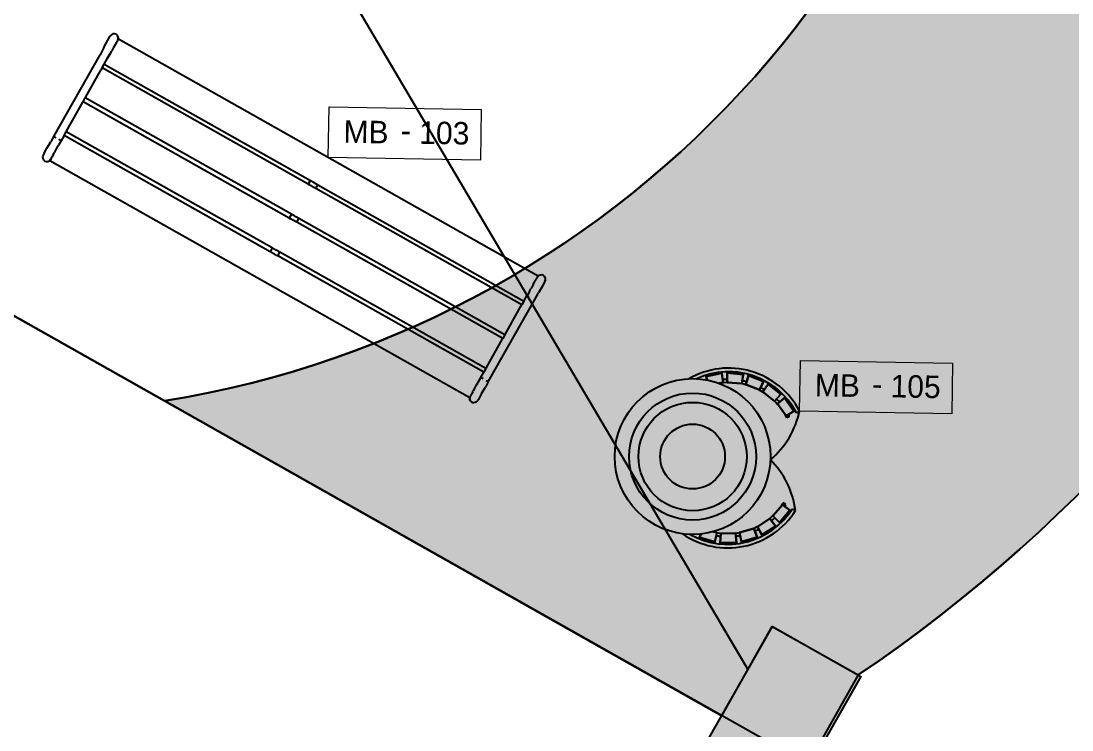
# Model space of a CAD drawing. Header units: millimetres. Extents: x 793 to 3159, y 750 to 2095.
# Drawn here: x 1307.894 to 1312.037, y 1019.156 to 1021.949 of the extents above; entities that cross this region are included whole.
import ezdxf

# ---------------------------------------------------------------- set-up
doc = ezdxf.new("R2010")
doc.units = ezdxf.units.MM
doc.linetypes.add('XR-CASETA$0$CONTINUA', pattern=[0])
doc.layers.add('PTA', color=160, linetype='Continuous', lineweight=9)
for name, color, linetype in [('XR-CASETA$1$A-MUROS-BAJO', 3, 'Continuous'), ('XR-CASETA$1$A-PISOS', 1, 'Continuous'), ('XR-PLAN MAESTRO$0$ARQ-MOBILIARIO', 1, 'Continuous')]:
    doc.layers.add(name, color=color, linetype=linetype)
doc.styles.add('Arial_3', font='arial.ttf', dxfattribs={"height": 0.1475299401197604})
doc.styles.add('Arial_4', font='GOTHIC.TTF', dxfattribs={"height": 0.3540718562874248})

# ---------------------------------------------------------------- blocks, each defined once
blk = doc.blocks.new('Fermob - Luxemburgo Bench')
for p, q in [((1066.37742597221, 2001.196424575121), (1066.377439629699, 2001.199529344166)), ((1066.377453447865, 2001.18102463144), (1066.37742597221, 2001.196424575121)), ((1066.378730503433, 2001.206019141966), (1066.377439629699, 2001.199529344166)), ((1066.382406697804, 2001.211520940938), (1066.378730503433, 2001.206019141966)), ((1066.387908416438, 2001.215197115225), (1066.382406697804, 2001.211520940938)), ((1066.394398294576, 2001.216488009042), (1066.387908416438, 2001.215197115225)), ((1066.400888092376, 2001.215197115225), (1066.394398294576, 2001.216488009042)), ((1066.40638981101, 2001.211520940938), (1066.400888092376, 2001.215197115225)), ((1066.404166761133, 2001.211918413473), (1066.400888092376, 2001.215197115225)), ((1066.404166761133, 2001.211918413473), (1066.40638981101, 2001.211520940938)), ((1066.404784903906, 2001.211300272053), (1066.404166761133, 2001.211918413473)), ((1066.40638981101, 2001.211520940938), (1066.404784903906, 2001.211300272053)), ((1066.405405450985, 2001.210536570609), (1066.404784903906, 2001.211300272053)), ((1066.405405450985, 2001.210536570609), (1066.40638981101, 2001.211520940938)), ((1066.405405450985, 2001.210536570609), (1066.406787302778, 2001.209297877563)), ((1066.41006608572, 2001.206019101797), (1066.40638981101, 2001.211520940938)), ((1066.40638981101, 2001.211520940938), (1066.406787302778, 2001.209297877563)), ((1066.406787302778, 2001.209297877563), (1066.41006608572, 2001.206019101797)), ((1066.411356959453, 2001.199529344166), (1066.41006608572, 2001.206019101797)), ((1066.411356959453, 2001.197719987961), (1066.411343301964, 2001.196424454613)), ((1066.411343301964, 2001.196424454613), (1066.411356959453, 2001.193959719693)), ((1068.310726622272, 2001.204277751853), (1066.411356959453, 2001.204277751853)), ((1066.411356959453, 2001.204277751853), (1066.411356959453, 2001.202622403922)), ((1066.411356959453, 2001.199529344166), (1066.411356959453, 2001.202622403922)), ((1066.411356959453, 2001.197719987961), (1066.411356959453, 2001.199529344166)), ((1066.411356959453, 2001.193959719693), (1066.411356959453, 2001.189758876895)), ((1066.411356959453, 2001.189758876895), (1066.411356959453, 2001.181257236103)), ((1068.312017496005, 2001.206019101797), (1068.31072662228, 2001.199529344123)), ((1068.310726622272, 2001.202622403922), (1068.310726622272, 2001.204277751853)), ((1068.31072662228, 2001.199529344123), (1068.310726622272, 2001.202622403922)), ((1068.31072662228, 2001.199529344123), (1068.310726622272, 2001.197719987961)), ((1068.310726622272, 2001.196817961206), (1068.310726622272, 2001.197719987961)), ((1068.310726622272, 2001.196421361958), (1068.310726622272, 2001.196817961206)), ((1068.310726622272, 2001.196421361958), (1068.310726622272, 2001.189758876895)), ((1068.310726622272, 2001.186374711775), (1068.310726622272, 2001.189758876895)), ((1068.31073529376, 2001.184309573664), (1068.310726622272, 2001.186374711775)), ((1068.310731571695, 2001.181024832285), (1068.31073529376, 2001.184309573664)), ((1068.315693770715, 2001.211520940938), (1068.312017496005, 2001.206019101797)), ((1068.321195489348, 2001.215197115225), (1068.315693770715, 2001.211520940938)), ((1068.327685287149, 2001.216488009042), (1068.321195489348, 2001.215197115225)), ((1068.334175165287, 2001.215197115225), (1068.327685287149, 2001.216488009042)), ((1068.33967688392, 2001.211520940938), (1068.334175165287, 2001.215197115225)), ((1068.343353078292, 2001.206019141966), (1068.33967688392, 2001.211520940938)), ((1068.344643952025, 2001.199529344166), (1068.343353078292, 2001.206019141966)), ((1068.343353078292, 2001.206019141966), (1068.344169039551, 2001.199889448181)), ((1068.344116115544, 2001.20028702322), (1068.344643952025, 2001.199529344166)), ((1068.344169039551, 2001.199889448181), (1068.344643952025, 2001.199529344166)), ((1068.344169039551, 2001.199889448181), (1068.344256121579, 2001.199235271697)), ((1068.344216975526, 2001.199529344166), (1068.344533165687, 2001.199529344166)), ((1068.344643952025, 2001.199529344166), (1068.344216975526, 2001.199529344166)), ((1068.344256121579, 2001.199235271697), (1068.344643952025, 2001.199529344166)), ((1068.344256121579, 2001.199235271697), (1068.344388160541, 2001.198243370309)), ((1068.344643952025, 2001.199529344166), (1068.344285474149, 2001.199014769695)), ((1068.344643952025, 2001.199529344166), (1068.344388160541, 2001.198243370309)), ((1068.344388160541, 2001.198243370309), (1068.344630294536, 2001.196424414444)), ((1068.344630294536, 2001.196424414444), (1068.344657770191, 2001.181024792116)), ((1066.377414323175, 2001.146774561066), (1066.377453447865, 2001.18102463144)), ((1066.377414323175, 2001.146774561066), (1066.378730503433, 2001.114736059951)), ((1066.411331733267, 2001.146774761911), (1066.41006608572, 2001.114736059951)), ((1066.411356959453, 2001.149538394997), (1066.411331733267, 2001.146774761911)), ((1066.411331733267, 2001.146774761911), (1066.411356959453, 2001.134934783353)), ((1066.411334873676, 2001.150433805228), (1066.411356959453, 2001.15109595129)), ((1066.411334873676, 2001.150433805228), (1066.411356959453, 2001.149538394997)), ((1066.411356959453, 2001.181257236103), (1066.411356959453, 2001.179044998481)), ((1066.411356959453, 2001.179044998481), (1066.411356959453, 2001.165990146099)), ((1066.411356959453, 2001.165990146099), (1066.411356959453, 2001.15109595129)), ((1068.310726622272, 2001.179044998481), (1068.310740520775, 2001.18089344685)), ((1068.310734121532, 2001.178788167324), (1068.310726622272, 2001.179044998481)), ((1068.310726622272, 2001.17631281252), (1068.310734121532, 2001.178788167324)), ((1068.310726622272, 2001.165990146099), (1068.310726622272, 2001.17631281252)), ((1068.310726622272, 2001.165990146099), (1068.310726622272, 2001.15109595129)), ((1068.310726622272, 2001.15109595129), (1068.310726622272, 2001.147287371354)), ((1068.310726622272, 2001.146699592735), (1068.310726622272, 2001.147287371354)), ((1068.310726622272, 2001.146162621732), (1068.310726622272, 2001.146699592735)), ((1068.310726622272, 2001.134934783353), (1068.310726622272, 2001.146162621732)), ((1068.310740520775, 2001.18089344685), (1068.310731571695, 2001.181024832285)), ((1068.344657770191, 2001.181024792116), (1068.344618806178, 2001.146774842249)), ((1068.344643952025, 2001.114736059951), (1068.344618806178, 2001.146774842249)), ((1066.377439629699, 2001.114736059951), (1066.377439629699, 2000.745037290161)), ((1066.378730503433, 2001.114736059951), (1066.377439629699, 2001.114736059951)), ((1066.411356959453, 2001.114736059951), (1066.41006608572, 2001.114736059951)), ((1066.411356959453, 2001.118127776859), (1066.411356959453, 2001.134934783353)), ((1066.411356959453, 2001.118127776859), (1066.411356959453, 2001.114736059951)), ((1066.411356959453, 2001.090993911047), (1066.411356959453, 2001.114736059951)), ((1068.310726622272, 2001.134934783353), (1068.310726622272, 2001.118127776859)), ((1068.310726622272, 2001.114736059951), (1068.310726622272, 2001.118127776859)), ((1068.310726622272, 2001.090993911047), (1068.310726622272, 2001.114736059951)), ((1068.315693770715, 2001.114736059951), (1068.312017496005, 2001.114736059951)), ((1068.321195489348, 2001.114736059951), (1068.315693770715, 2001.114736059951)), ((1068.344643952025, 2000.745037290161), (1068.344643952025, 2001.114736059951)), ((1066.411356959453, 2001.074035246171), (1066.411356959453, 2001.090993911047)), ((1066.411356959453, 2001.090993911047), (1067.344083132262, 2001.090993911047)), ((1066.411356959453, 2001.073890667589), (1066.411356959453, 2001.074035246171)), ((1067.344083132262, 2001.07396424776), (1066.411356959453, 2001.074035246171)), ((1066.411356959453, 2001.073890667589), (1066.411356959453, 2001.073478934462)), ((1066.411356959453, 2001.073478934462), (1066.411356959453, 2001.07286274069)), ((1066.411356959453, 2001.07286274069), (1066.411356959453, 2001.072135881087)), ((1066.411356959453, 2001.072135881087), (1066.411356959453, 2001.064492641767)), ((1066.411356959453, 2000.940265355631), (1066.411356959453, 2001.064492641767)), ((1067.344083132262, 2001.090993911047), (1067.344083132262, 2001.07396424776)), ((1067.344083132262, 2001.090993911047), (1067.344441120731, 2001.090993911047)), ((1067.344083132262, 2001.07396424776), (1067.344665800638, 2001.073964203408)), ((1067.344441120731, 2001.090993911047), (1067.349050216686, 2001.090993911047)), ((1067.344665800638, 2001.073964203408), (1067.349050216686, 2001.074035246171)), ((1067.349050216686, 2001.090993911047), (1067.354155473435, 2001.090993911047)), ((1067.349050216686, 2001.074035246171), (1067.353907645339, 2001.074035246171)), ((1067.353907645339, 2001.074035246171), (1067.355312065074, 2001.074035246171)), ((1067.354155473435, 2001.090993911047), (1067.355019732004, 2001.090993911047)), ((1067.355019732004, 2001.090993911047), (1067.36706384972, 2001.090993911047)), ((1067.355312065074, 2001.074035246171), (1067.36677151665, 2001.074035246171)), ((1067.36677151665, 2001.074035246171), (1067.367531583013, 2001.074035246171)), ((1067.36706384972, 2001.090993911047), (1067.367531583013, 2001.090993911047)), ((1067.367531583013, 2001.090993911047), (1067.372636850246, 2001.090993911047)), ((1067.367531583013, 2001.074035246171), (1067.372389021641, 2001.074035246171)), ((1067.372389021641, 2001.074035246171), (1067.373033376337, 2001.074035246171)), ((1067.372636850246, 2001.090993911047), (1067.373033376337, 2001.090993911047)), ((1067.373033376337, 2001.090993911047), (1067.373391363991, 2001.090993911047)), ((1067.373615106093, 2001.074035246171), (1067.373033376337, 2001.074035246171)), ((1067.373391363991, 2001.090993911047), (1067.378000449463, 2001.090993911047)), ((1067.378000449463, 2001.074035246171), (1067.373615106093, 2001.074035246171)), ((1067.378000449463, 2001.074035246171), (1067.378000449463, 2001.090993911047)), ((1067.378000449463, 2001.090993911047), (1068.310726622272, 2001.090993911047)), ((1068.310726622272, 2001.074035246171), (1067.378000449463, 2001.074035246171)), ((1068.310726622272, 2001.090993911047), (1068.310726622272, 2001.074035246171)), ((1068.310726622272, 2001.074035246171), (1068.310726622272, 2001.073890667589)), ((1068.310726622272, 2001.073560422192), (1068.310726622272, 2001.073890667589)), ((1068.310726622272, 2001.07286274069), (1068.310726622272, 2001.073560422192)), ((1068.310726622272, 2001.072135881087), (1068.310726622272, 2001.07286274069)), ((1068.310726622272, 2001.064471020717), (1068.310726622272, 2001.072135881087)), ((1068.310726622272, 2000.940265355631), (1068.310726622272, 2001.064471020717)), ((1066.411356959453, 2000.940265355631), (1066.411356959453, 2000.939538494146)), ((1066.411356959453, 2000.940265355631), (1066.411356959453, 2000.938922297863)), ((1066.411356959453, 2000.939538494146), (1066.411356959453, 2000.938922297863)), ((1066.411356959453, 2000.938922297863), (1066.411356959453, 2000.938510568501)), ((1066.411356959453, 2000.938365986154), (1066.411356959453, 2000.938510568501)), ((1066.411356959453, 2000.921407327554), (1066.411356959453, 2000.938365986154)), ((1067.344083132262, 2000.938365986154), (1066.411356959453, 2000.938365986154)), ((1067.344083132262, 2000.938365986154), (1067.344083132262, 2000.921333745467)), ((1067.34645480345, 2000.938365986154), (1067.344083132262, 2000.938365986154)), ((1067.349050216686, 2000.938365986154), (1067.34645480345, 2000.938365986154)), ((1067.351925021434, 2000.938365986154), (1067.349050216686, 2000.938365986154)), ((1067.357650728619, 2000.938365986154), (1067.351925021434, 2000.938365986154)), ((1067.364432853105, 2000.938365986154), (1067.357650728619, 2000.938365986154)), ((1067.367531583013, 2000.938365986154), (1067.364432853105, 2000.938365986154)), ((1067.370406393666, 2000.938365986154), (1067.367531583013, 2000.938365986154)), ((1067.373033376337, 2000.938365986154), (1067.370406393666, 2000.938365986154)), ((1067.37540504213, 2000.938365986154), (1067.373033376337, 2000.938365986154)), ((1067.378000449463, 2000.938365986154), (1067.37540504213, 2000.938365986154)), ((1067.378000449463, 2000.921407327554), (1067.378000449463, 2000.938365986154)), ((1068.310726622272, 2000.938365986154), (1067.378000449463, 2000.938365986154)), ((1068.310726622272, 2000.939538494146), (1068.310726622272, 2000.940265355631)), ((1068.310726622272, 2000.938922297863), (1068.310726622272, 2000.940265355631)), ((1068.310726622272, 2000.938840810878), (1068.310726622272, 2000.939538494146)), ((1068.310726622272, 2000.938510568501), (1068.310726622272, 2000.938840810878)), ((1068.310726622272, 2000.938510568501), (1068.310726622272, 2000.938365986154)), ((1068.310726622272, 2000.938365986154), (1068.310726622272, 2000.921407327554)), ((1066.411356959453, 2000.921262745207), (1066.411356959453, 2000.921407327554)), ((1067.344083132262, 2000.921333745467), (1066.411356959453, 2000.921407327554)), ((1066.411356959453, 2000.921262745207), (1066.411356959453, 2000.920932502831)), ((1066.411356959453, 2000.920932502831), (1066.411356959453, 2000.920234819563)), ((1066.411356959453, 2000.920234819563), (1066.411356959453, 2000.919507958077)), ((1066.411356959453, 2000.787637428856), (1066.411356959453, 2000.919507958077)), ((1067.344083132262, 2000.921333745467), (1067.346679514169, 2000.921333943106)), ((1067.346679514169, 2000.921333943106), (1067.349050216686, 2000.921407327554)), ((1067.349050216686, 2000.921407327554), (1067.35167719343, 2000.921407327554)), ((1067.35167719343, 2000.921407327554), (1067.357943061581, 2000.921407327554)), ((1067.364140520143, 2000.921407327554), (1067.357943061581, 2000.921407327554)), ((1067.367531583013, 2000.921407327554), (1067.364140520143, 2000.921407327554)), ((1067.370158565153, 2000.921407327554), (1067.367531583013, 2000.921407327554)), ((1067.373033376337, 2000.921407327554), (1067.370158565153, 2000.921407327554)), ((1067.375628784149, 2000.921407327554), (1067.373033376337, 2000.921407327554)), ((1067.378000449463, 2000.921407327554), (1067.375628784149, 2000.921407327554)), ((1068.310726622272, 2000.921407327554), (1067.378000449463, 2000.921407327554)), ((1068.310726622272, 2000.921407327554), (1068.310726622272, 2000.921262745207)), ((1068.310726622272, 2000.920932502831), (1068.310726622272, 2000.921262745207)), ((1068.310726622272, 2000.920234819563), (1068.310726622272, 2000.920932502831)), ((1068.310726622272, 2000.919507958077), (1068.310726622272, 2000.920234819563)), ((1068.310726622272, 2000.787637428856), (1068.310726622272, 2000.919507958077)), ((1066.411356959453, 2000.787637428856), (1066.411356959453, 2000.786910569253)), ((1066.411356959453, 2000.787637428856), (1066.411356959453, 2000.78629437548)), ((1066.411356959453, 2000.786910569253), (1066.411356959453, 2000.786212887751)), ((1066.411356959453, 2000.786212887751), (1066.411356959453, 2000.785882642353)), ((1066.411356959453, 2000.785738063772), (1066.411356959453, 2000.785882642353)), ((1066.411356959453, 2000.768779398896), (1066.411356959453, 2000.785738063772)), ((1067.344083132262, 2000.785738063772), (1066.411356959453, 2000.785738063772)), ((1067.344083132262, 2000.785738063772), (1067.344083132262, 2000.768779398896)), ((1067.344083132262, 2000.785738063772), (1067.348468486136, 2000.785738063772)), ((1067.348468486136, 2000.785738063772), (1067.349050216686, 2000.785809440273)), ((1067.349050216686, 2000.785809440273), (1067.349694569471, 2000.785738063772)), ((1067.360281725191, 2000.785738063772), (1067.349694569471, 2000.785738063772)), ((1067.361801856533, 2000.785738063772), (1067.360281725191, 2000.785738063772)), ((1067.367531583013, 2000.785738063772), (1067.361801856533, 2000.785738063772)), ((1067.368175937122, 2000.785738063772), (1067.367531583013, 2000.785738063772)), ((1067.373033376337, 2000.785738063772), (1067.368175937122, 2000.785738063772)), ((1067.377418720236, 2000.785738063772), (1067.373033376337, 2000.785738063772)), ((1067.378000449463, 2000.785738063772), (1067.377418720236, 2000.785738063772)), ((1067.378000449463, 2000.768779398896), (1067.378000449463, 2000.785738063772)), ((1068.310726622272, 2000.785738063772), (1067.378000449463, 2000.785738063772)), ((1068.310726622272, 2000.786910569253), (1068.310726622272, 2000.787637428856)), ((1068.310726622272, 2000.78629437548), (1068.310726622272, 2000.787637428856)), ((1068.310726622272, 2000.786212887751), (1068.310726622272, 2000.786910569253)), ((1068.310726622272, 2000.785882642353), (1068.310726622272, 2000.786212887751)), ((1068.310726622272, 2000.785882642353), (1068.310726622272, 2000.785738063772)), ((1068.310726622272, 2000.785738063772), (1068.310726622272, 2000.768779398896)), ((1066.377439629699, 2000.745037290161), (1066.37742597221, 2000.721171149333)), ((1066.378730503433, 2000.745037290161), (1066.382406697804, 2000.745037290161)), ((1066.382406697804, 2000.745037290161), (1066.387908416438, 2000.745037290161)), ((1066.40638981101, 2000.745037290161), (1066.400888092376, 2000.745037290161)), ((1066.41006608572, 2000.745037290161), (1066.40638981101, 2000.745037290161)), ((1067.344083132262, 2000.768779398896), (1066.411356959453, 2000.768779398896)), ((1066.411356959453, 2000.768779398896), (1066.411356959453, 2000.745037290161)), ((1066.411356959453, 2000.745037290161), (1066.411356959453, 2000.741645553169)), ((1066.411356959453, 2000.741645553169), (1066.411356959453, 2000.724838546674)), ((1067.348692228747, 2000.768779398896), (1067.344083132262, 2000.768779398896)), ((1067.349050216686, 2000.768779398896), (1067.348692228747, 2000.768779398896)), ((1067.349446741375, 2000.768779398896), (1067.349050216686, 2000.768779398896)), ((1067.360574058262, 2000.768779398896), (1067.349446741375, 2000.768779398896)), ((1067.361509523463, 2000.768779398896), (1067.360574058262, 2000.768779398896)), ((1067.367531583013, 2000.768779398896), (1067.361509523463, 2000.768779398896)), ((1067.367928108517, 2000.768779398896), (1067.367531583013, 2000.768779398896)), ((1067.373033376337, 2000.768779398896), (1067.367928108517, 2000.768779398896)), ((1067.377642462338, 2000.768779398896), (1067.373033376337, 2000.768779398896)), ((1067.378000449463, 2000.768779398896), (1067.377642462338, 2000.768779398896)), ((1068.310726622272, 2000.768779398896), (1067.378000449463, 2000.768779398896)), ((1068.310726622272, 2000.745037290161), (1068.310726622272, 2000.768779398896)), ((1068.310726622272, 2000.741645553169), (1068.310726622272, 2000.745037290161)), ((1068.310726622272, 2000.724838546674), (1068.310726622272, 2000.741645553169)), ((1068.315693770715, 2000.745037290161), (1068.312017496005, 2000.745037290161)), ((1068.321195489348, 2000.745037290161), (1068.315693770715, 2000.745037290161)), ((1068.33967688392, 2000.745037290161), (1068.334175165287, 2000.745037290161)), ((1068.343353078292, 2000.745037290161), (1068.33967688392, 2000.745037290161)), ((1068.344643952025, 2000.745037290161), (1068.344630294536, 2000.721171350178)), ((1066.377425811534, 2000.669565684109), (1066.377453447865, 2000.691438534489)), ((1066.377453447865, 2000.691438534489), (1066.37742597221, 2000.721171149333)), ((1066.411356959453, 2000.724838546674), (1066.411343382302, 2000.72117126984)), ((1066.411356959453, 2000.708677378738), (1066.411343382302, 2000.72117126984)), ((1066.411356959453, 2000.693783183928), (1066.411356959453, 2000.708677378738)), ((1066.411356959453, 2000.693783183928), (1066.411356959453, 2000.691534525304)), ((1066.411356959453, 2000.691534525304), (1066.411356959453, 2000.691248690697)), ((1066.411356959453, 2000.680728331546), (1066.411356959453, 2000.691248690697)), ((1068.310726622272, 2000.721421050144), (1068.310726622272, 2000.724838546674)), ((1068.310726622272, 2000.721154890616), (1068.310726622272, 2000.721421050144)), ((1068.310726622272, 2000.708677378738), (1068.310726622272, 2000.721154890616)), ((1068.310726622272, 2000.693783183928), (1068.310726622272, 2000.708677378738)), ((1068.310726622272, 2000.685872482589), (1068.310726622272, 2000.693783183928)), ((1068.344657770191, 2000.691438454151), (1068.344618806178, 2000.665265784346)), ((1068.344657770191, 2000.691438454151), (1068.344630294536, 2000.721171350178)), ((1066.377425811534, 2000.669565684109), (1066.377439629699, 2000.660244005946)), ((1066.377439629699, 2000.660244005946), (1066.378730503433, 2000.653754208146)), ((1066.378730503433, 2000.653754208146), (1066.382406697804, 2000.648252409174)), ((1066.382406697804, 2000.648252409174), (1066.387908416438, 2000.644576254972)), ((1066.400888092376, 2000.644576254972), (1066.40638981101, 2000.648252409174)), ((1066.40638981101, 2000.648252409174), (1066.41006608572, 2000.653754228231)), ((1066.411356959453, 2000.660244026031), (1066.41006608572, 2000.653754228231)), ((1066.41067142366, 2000.659259982268), (1066.41006608572, 2000.653754228231)), ((1066.41067142366, 2000.659259982268), (1066.411356959453, 2000.660244026031)), ((1066.410727107199, 2000.659766444799), (1066.41067142366, 2000.659259982268)), ((1066.410824042242, 2000.660648105132), (1066.410727107199, 2000.659766444799)), ((1066.410727107199, 2000.659766444799), (1066.411356959453, 2000.660244026031)), ((1066.411356959453, 2000.660244026031), (1066.410779615353, 2000.660244026031)), ((1066.410858312182, 2000.660959803007), (1066.410824042242, 2000.660648105132)), ((1066.410824042242, 2000.660648105132), (1066.411356959453, 2000.660244026031)), ((1066.410985138098, 2000.662113331973), (1066.410858312182, 2000.660959803007)), ((1066.410858312182, 2000.660959803007), (1066.411356959453, 2000.660244026031)), ((1066.411331733267, 2000.665265744176), (1066.410985138098, 2000.662113331973)), ((1066.411356959453, 2000.660244026031), (1066.410985138098, 2000.662113331973)), ((1066.411356959453, 2000.665813610334), (1066.411331733267, 2000.665265744176)), ((1066.411331733267, 2000.665265744176), (1066.411356959453, 2000.662053342067)), ((1066.411356959453, 2000.680728331546), (1066.411356959453, 2000.670014453132)), ((1066.411356959453, 2000.670014453132), (1066.411356959453, 2000.665813610334)), ((1066.411356959453, 2000.660244026031), (1066.411356959453, 2000.662053342067)), ((1066.411356959453, 2000.660244026031), (1066.411356959453, 2000.657150926105)), ((1066.411356959453, 2000.657150926105), (1066.411356959453, 2000.655495578174)), ((1066.411356959453, 2000.655495578174), (1068.310726622272, 2000.655495578174)), ((1068.310726622272, 2000.685595642016), (1068.310726622272, 2000.685872482589)), ((1068.310726622272, 2000.680728331546), (1068.310726622272, 2000.683363729569)), ((1068.310726622272, 2000.680728331546), (1068.310726622272, 2000.670014453132)), ((1068.310726622272, 2000.669516858155), (1068.310726622272, 2000.670014453132)), ((1068.310726622272, 2000.668620122244), (1068.310726622272, 2000.669516858155)), ((1068.310726622272, 2000.668620122244), (1068.310726622272, 2000.662053342067)), ((1068.310726622272, 2000.662053342067), (1068.310726622272, 2000.660244005946)), ((1068.310726622272, 2000.660244005946), (1068.312017496005, 2000.653754208146)), ((1068.310726622272, 2000.660244005946), (1068.310726622272, 2000.657150926105)), ((1068.310726622272, 2000.655495578174), (1068.310726622272, 2000.657150926105)), ((1068.315693770715, 2000.648252409174), (1068.312017496005, 2000.653754208146)), ((1068.321195489348, 2000.644576254977), (1068.312017496005, 2000.653754208146)), ((1068.321195489348, 2000.644576254977), (1068.315693770715, 2000.648252409174)), ((1068.33967688392, 2000.648252409174), (1068.334175165287, 2000.644576254972)), ((1068.343353078292, 2000.653754208146), (1068.33967688392, 2000.648252409174)), ((1068.343353078292, 2000.653754208146), (1068.344643952025, 2000.660244005946)), ((1068.344618806178, 2000.665265784346), (1068.344643952025, 2000.660244005946)), ((1066.387908416438, 2000.644576254972), (1066.394398294576, 2000.643285361154)), ((1066.394398294576, 2000.643285361154), (1066.400888092376, 2000.644576254972)), ((1068.321195489348, 2000.644576254977), (1068.327685287149, 2000.643285361154)), ((1068.327685287149, 2000.643285361154), (1068.334175165287, 2000.644576254972))]:
    blk.add_line(p, q)
blk = doc.blocks.new('SM-ETIQUETA-ID AREAS - SM-ETIQUETA-ID AREAS-NOMBRE_AREA-251330-_E2 PLANTA N1')
at = {"layer": 'PTA'}
for p, q in [((-0.006, -0.002), (-0.006, 0.002)), ((-0.006, 0.002), (0.006, 0.002)), ((0.006, 0.002), (0.006, -0.002)), ((0.006, -0.002), (-0.006, -0.002))]:
    blk.add_line(p, q, dxfattribs=at)
at = {"layer": 'PTA', "insert": (8.5532654274e-05, 0.001129537552919), "char_height": 0.0017703592814371, "width": 0.00097196173379, "attachment_point": 2, "line_spacing_factor": 0.9385317878468562, "style": 'Arial_3'}
blk.add_mtext('-', dxfattribs=at)
blk = doc.blocks.new('XR-PLAN MAESTRO$0$A$C79107217')
at = {"layer": 'XR-PLAN MAESTRO$0$ARQ-MOBILIARIO'}
for p, q in [((0.03645281609024664, 0.3738342327331736), (0.02143721722148939, 0.311939091179255)), ((0.03645281609024664, 0.3738342327331736), (0.02143721722148939, 0.311939091179255)), ((0.02143721722148939, 0.311939091179255), (0.03645281609024664, 0.3738342327331736)), ((0.0503356544976441, 0.3688095174270529), (0.03170420639744975, 0.37486730049784)), ((0.03174336720184101, 0.3749767326713709), (0.03645281609024664, 0.3738342327331736)), ((0.03174336720184101, 0.3749767326713709), (0.03645281609024664, 0.3738342327331736)), ((0.03645281609024664, 0.3738342327331736), (0.03174336720184101, 0.3749767326713709)), ((0.03902394167133139, 0.3729982633047939), (0.03645281609024664, 0.3738342327331736)), ((0.03645281609024664, 0.3738342327331736), (0.05025653197466795, 0.3693461266047962)), ((0.6576146756025594, 0.3688095174270529), (0.6762461237027253, 0.37486730049784)), ((0.6714975140099568, 0.3738342327331736), (0.6576937981255071, 0.3693461266047962)), ((0.6689263884288721, 0.3729982633047939), (0.6714975140099568, 0.3738342327331736)), ((0.676206962898334, 0.3749767326713709), (0.6714975140099568, 0.3738342327331736)), ((0.676206962898334, 0.3749767326713709), (0.6714975140099568, 0.3738342327331736)), ((0.6714975140099568, 0.3738342327331736), (0.676206962898334, 0.3749767326713709)), ((0.6714975140099568, 0.3738342327331736), (0.6865131128787141, 0.311939091179255)), ((0.6714975140099568, 0.3738342327331736), (0.6865131128787141, 0.311939091179255)), ((0.6865131128787141, 0.311939091179255), (0.6714975140099568, 0.3738342327331736)), ((0.02041191037855583, 0.3347278035409147), (0.02509909463890381, 0.3540486402134206)), ((0.02041191037858425, 0.3347278035409431), (0.02509909463890381, 0.3540486402134491)), ((0.02509909463896065, 0.3540486402136764), (0.02041191037849899, 0.3347278035406305)), ((0.6875384197216192, 0.3347278035409147), (0.6828512354612997, 0.3540486402134206)), ((0.6875384197216192, 0.3347278035409431), (0.6828512354612712, 0.3540486402134491)), ((0.6828512354612144, 0.3540486402136764), (0.6875384197216761, 0.3347278035406305)), ((0.01461081043743206, 0.2909118049245478), (0.01945137298420718, 0.2911423893381198)), ((0.01461081043743206, 0.2909118049245478), (0.01945137298420718, 0.2911423893381198)), ((0.01945137298420718, 0.2911423893381198), (0.01461081043743206, 0.2909118049245478)), ((0.02143721722148939, 0.311939091179255), (0.01672776834033129, 0.3130815911156901)), ((0.02143721722148939, 0.311939091179255), (0.01672776834033129, 0.3130815911156901)), ((0.01672776834033129, 0.3130815911156901), (0.02143721722148939, 0.311939091179255)), ((0.05628410836655462, 0.2900828999270573), (0.01945137298420718, 0.2911423893381198)), ((0.01945137298420718, 0.2911423893381198), (0.05628410836655462, 0.2900828999270573)), ((0.01945137298420718, 0.2911423893381198), (0.0224818878610904, 0.2275240528544487)), ((0.01945137298420718, 0.2911423893381198), (0.0224818878610904, 0.2275240528544487)), ((0.0224818878610904, 0.2275240528544487), (0.01945137298420718, 0.2911423893381198)), ((0.02143721722148939, 0.311939091179255), (0.05509766275093853, 0.3064502409726799)), ((0.05851369717851185, 0.305893204338787), (0.02143721722148939, 0.311939091179255)), ((0.05628410836655462, 0.2900828999270573), (0.05904713089444158, 0.2320799189049296)), ((0.05904713089444158, 0.2320799189049296), (0.05628410836655462, 0.2900828999270573)), ((0.6516662217336204, 0.2900828999270573), (0.6489031992057335, 0.2320799189049296)), ((0.6489031992057335, 0.2320799189049296), (0.6516662217336204, 0.2900828999270573)), ((0.6494366329216916, 0.305893204338787), (0.6865131128787141, 0.311939091179255)), ((0.6516662217336204, 0.2900828999270573), (0.6884989571159679, 0.2911423893381198)), ((0.6884989571159679, 0.2911423893381198), (0.6516662217336204, 0.2900828999270573)), ((0.6865131128787141, 0.311939091179255), (0.652852667349265, 0.3064502409726799)), ((0.6884989571159679, 0.2911423893381198), (0.6854684422391131, 0.2275240528544487)), ((0.6884989571159679, 0.2911423893381198), (0.6854684422391131, 0.2275240528544487)), ((0.6854684422391131, 0.2275240528544487), (0.6884989571159679, 0.2911423893381198)), ((0.6865131128787141, 0.311939091179255), (0.6912225617598438, 0.3130815911156901)), ((0.6865131128787141, 0.311939091179255), (0.6912225617598438, 0.3130815911156901)), ((0.6912225617598438, 0.3130815911156901), (0.6865131128787141, 0.311939091179255)), ((0.6933395196627714, 0.2909118049245478), (0.6884989571159679, 0.2911423893381198)), ((0.6933395196627714, 0.2909118049245478), (0.6884989571159679, 0.2911423893381198)), ((0.6884989571159679, 0.2911423893381198), (0.6933395196627714, 0.2909118049245478)), ((0.0150777909487374, 0.2491007999247188), (0.01413180259649494, 0.2689595393624984)), ((0.0150777909487374, 0.2491007999247188), (0.01413180259649494, 0.2689595393624984)), ((0.01413180259649494, 0.2689595393627258), (0.0150777909487374, 0.2491007999245767)), ((0.6928725391514661, 0.2491007999247188), (0.6938185275037085, 0.2689595393624984)), ((0.6928725391514661, 0.2491007999247188), (0.6938185275037085, 0.2689595393624984)), ((0.6938185275037085, 0.2689595393627258), (0.6928725391514376, 0.2491007999245767)), ((0.0224818878610904, 0.2275240528544487), (0.01764132532173335, 0.2272934684412462)), ((0.0224818878610904, 0.2275240528544487), (0.01764132532173335, 0.2272934684412462)), ((0.01764132532173335, 0.2272934684412462), (0.0224818878610904, 0.2275240528544487)), ((0.0224818878610904, 0.2275240528544487), (0.05904713089444158, 0.2320799189049296)), ((0.05904713089444158, 0.2320799189049296), (0.0224818878610904, 0.2275240528544487)), ((0.0620748357113996, 0.2163706946582806), (0.02643559225231229, 0.2070102865890817)), ((0.02643559225231229, 0.2070102865890817), (0.0620748357113996, 0.2163706946582806)), ((0.0620748357113996, 0.2163706946582806), (0.08106726456063029, 0.1614956753202534)), ((0.08106726456063029, 0.1614956753202534), (0.0620748357113996, 0.2163706946582806)), ((0.6458754943888039, 0.2163706946582806), (0.6268830655395732, 0.1614956753202534)), ((0.6268830655395732, 0.1614956753202534), (0.6458754943887755, 0.2163706946582806)), ((0.6458754943887755, 0.2163706946582806), (0.6815147378478912, 0.2070102865890817)), ((0.6815147378478912, 0.2070102865890817), (0.6458754943888039, 0.2163706946582806)), ((0.6854684422391131, 0.2275240528544487), (0.6489031992057335, 0.2320799189049296)), ((0.6489031992057335, 0.2320799189049296), (0.6854684422391131, 0.2275240528544487)), ((0.6854684422391131, 0.2275240528544487), (0.6903090047784417, 0.2272934684412462)), ((0.6854684422391131, 0.2275240528544487), (0.6903090047784417, 0.2272934684412462)), ((0.6903090047784417, 0.2272934684412462), (0.6854684422391131, 0.2275240528544487)), ((0.02185606963669784, 0.2054252984015648), (0.02643559225231229, 0.2070102865890817)), ((0.02185606963669784, 0.2054252984015648), (0.02643559225231229, 0.2070102865890817)), ((0.02643559225231229, 0.2070102865890817), (0.02185606963672626, 0.2054252984015648)), ((0.02643559225231229, 0.2070102865890817), (0.04726670658263288, 0.1468227344447541)), ((0.02643559225231229, 0.2070102865890817), (0.04726670658263288, 0.1468227344447541)), ((0.04726670658263288, 0.1468227344447541), (0.02643559225231229, 0.2070102865890817)), ((0.03408365549887549, 0.1654394964978678), (0.02758113288425079, 0.1842273017362004)), ((0.03408365549887549, 0.1654394964978678), (0.02758113288425079, 0.1842273017362004)), ((0.02758113288425079, 0.1842273017362572), (0.03408365549887549, 0.165439496497811)), ((0.6815147378478912, 0.2070102865890817), (0.6606836235175706, 0.1468227344447541)), ((0.6815147378478912, 0.2070102865890817), (0.6606836235175706, 0.1468227344447541)), ((0.6606836235175706, 0.1468227344447541), (0.6815147378478912, 0.2070102865890817)), ((0.673866674601328, 0.1654394964978678), (0.6803691972159243, 0.1842273017362004)), ((0.673866674601328, 0.1654394964978678), (0.6803691972159243, 0.1842273017362004)), ((0.6803691972159527, 0.1842273017362572), (0.6738666746012996, 0.165439496497811)), ((0.6860942604634772, 0.2054252984015648), (0.6815147378478912, 0.2070102865890817)), ((0.6860942604634772, 0.2054252984015648), (0.6815147378478912, 0.2070102865890817)), ((0.6815147378478912, 0.2070102865890817), (0.6860942604634772, 0.2054252984015648)), ((0.0750485093461748, 0.1594125638872299), (0.04263779830316139, 0.1453429604452765)), ((0.0750485093461748, 0.1594125638872299), (0.04263779830316139, 0.1453429604452765)), ((0.04726670658263288, 0.1468227344447541), (0.04268718397409543, 0.1452377462596814)), ((0.04726670658263288, 0.1468227344447541), (0.04268718397409543, 0.1452377462596814)), ((0.04268718397409543, 0.1452377462596814), (0.04726670658263288, 0.1468227344447541)), ((0.04726670658263288, 0.1468227344447541), (0.08106726456063029, 0.1614956753202534)), ((0.08106726456063029, 0.1614956753202534), (0.04726670658263288, 0.1468227344447541)), ((0.05289217698862103, 0.125442821453106), (0.05683965398614532, 0.1282538070979058)), ((0.05289217698862103, 0.125442821453106), (0.05683965398614532, 0.1282538070979058)), ((0.05683965398614532, 0.1282538070979058), (0.05289217698862103, 0.125442821453106)), ((0.08839812597165064, 0.1472757880540883), (0.05683965398614532, 0.1282538070979058)), ((0.05683965398614532, 0.1282538070979058), (0.08839812597165064, 0.1472757880540883)), ((0.05683965398614532, 0.1282538070979058), (0.0937837547742788, 0.0763730768185269)), ((0.05683965398614532, 0.1282538070979058), (0.09378375477430723, 0.0763730768185269)), ((0.09378375477430723, 0.0763730768185269), (0.05683965398614532, 0.1282538070979058)), ((0.08106726456063029, 0.1614956753202534), (0.0750485093461748, 0.1594125638872299)), ((0.0750485093461748, 0.1594125638872299), (0.08106726456063029, 0.1614956753202534)), ((0.08839812597165064, 0.1472757880540883), (0.1220813075091769, 0.09997437811261989)), ((0.1220813075091769, 0.09997437811261989), (0.08839812597165064, 0.1472757880540883)), ((0.6195522041285244, 0.1472757880540883), (0.5858690225909982, 0.09997437811261989)), ((0.5858690225909982, 0.09997437811261989), (0.6195522041285244, 0.1472757880540883)), ((0.6511106761140582, 0.1282538070979058), (0.6141665753258962, 0.0763730768185269)), ((0.6511106761140582, 0.1282538070979058), (0.6141665753258962, 0.0763730768185269)), ((0.6141665753258962, 0.0763730768185269), (0.6511106761140582, 0.1282538070979058)), ((0.6195522041285244, 0.1472757880540883), (0.6511106761140582, 0.1282538070979058)), ((0.6511106761140582, 0.1282538070979058), (0.6195522041285244, 0.1472757880540883)), ((0.6606836235175706, 0.1468227344447541), (0.6268830655395732, 0.1614956753202534)), ((0.6268830655395732, 0.1614956753202534), (0.6606836235175706, 0.1468227344447541)), ((0.6268830655395732, 0.1614956753202534), (0.6329018207540003, 0.1594125638872299)), ((0.6329018207540003, 0.1594125638872299), (0.6268830655395732, 0.1614956753202534)), ((0.6329018207540003, 0.1594125638872299), (0.6653125317970421, 0.1453429604452765)), ((0.6329018207540003, 0.1594125638872299), (0.6653125317970421, 0.1453429604452765)), ((0.6550581531115824, 0.125442821453106), (0.6511106761140582, 0.1282538070979058)), ((0.6550581531115824, 0.125442821453106), (0.6511106761140582, 0.1282538070979058)), ((0.6511106761140582, 0.1282538070979058), (0.6550581531115824, 0.125442821453106)), ((0.6606836235175706, 0.1468227344447541), (0.665263146126108, 0.1452377462596814)), ((0.6606836235175706, 0.1468227344447541), (0.665263146126108, 0.1452377462596814)), ((0.665263146126108, 0.1452377462596814), (0.6606836235175706, 0.1468227344447541)), ((0.07588976191524921, 0.09052163451116257), (0.06435750074857083, 0.1067164293048108)), ((0.07588976191524921, 0.09052163451116257), (0.06435750074857083, 0.1067164293048108)), ((0.06435750074848556, 0.106716429304953), (0.07588976191533447, 0.09052163451104889)), ((0.09378375477430723, 0.0763730768185269), (0.1220813075091769, 0.09997437811261989)), ((0.1220813075091769, 0.09997437811261989), (0.09378375477430723, 0.0763730768185269)), ((0.1331214227211319, 0.08839583852432042), (0.1082004019239662, 0.06125333245014986)), ((0.1082004019239662, 0.06125333245014986), (0.1331214227211319, 0.08839583852432042)), ((0.1331214227211319, 0.08839583852432042), (0.1787665459003733, 0.05250011690054635)), ((0.1787665459003733, 0.05250011690054635), (0.1331214227211319, 0.08839583852432042)), ((0.5748289073790716, 0.08839583852432042), (0.5291837841998301, 0.05250011690054635)), ((0.5291837841998301, 0.05250011690054635), (0.5748289073790716, 0.08839583852432042)), ((0.5748289073790716, 0.08839583852432042), (0.5997499281762089, 0.06125333245014986)), ((0.5997499281762089, 0.06125333245014986), (0.5748289073790716, 0.08839583852432042)), ((0.6141665753258962, 0.0763730768185269), (0.5858690225909982, 0.09997437811261989)), ((0.5858690225909982, 0.09997437811261989), (0.6141665753258962, 0.0763730768185269)), ((0.6320605681849258, 0.09052163451116257), (0.6435928293516042, 0.1067164293048108)), ((0.6320605681849258, 0.09052163451116257), (0.6435928293516042, 0.1067164293048108)), ((0.6435928293516895, 0.106716429304953), (0.6320605681848406, 0.09052163451104889)), ((0.0937837547742788, 0.0763730768185269), (0.08983627778283676, 0.07356209117807566)), ((0.09378375477430723, 0.0763730768185269), (0.08983627778283676, 0.07356209117804724)), ((0.08983627778283676, 0.07356209117807566), (0.09378375477430723, 0.0763730768185269)), ((0.1052047716542859, 0.05744407868746748), (0.1082004019239662, 0.06125333245014986)), ((0.1052047716542859, 0.05744407868746748), (0.1082004019239662, 0.06125333245014986)), ((0.1082004019239662, 0.06125333245014986), (0.1052047716542859, 0.05744407868746748)), ((0.1082004019239662, 0.06125333245014986), (0.1582644978391272, 0.02188249225633854)), ((0.1082004019239662, 0.06125333245014986), (0.1582644978391272, 0.02188249225633854)), ((0.1582644978391272, 0.02188249225633854), (0.1082004019239662, 0.06125333245014986)), ((0.1371092280865867, 0.03041661358892611), (0.1214815035826007, 0.04270639197787318)), ((0.1371092280865867, 0.03041661358892611), (0.1214815035826007, 0.04270639197787318)), ((0.1214815035825723, 0.0427063919779016), (0.1371092280866435, 0.03041661358889769)), ((0.1582644978391272, 0.02188249225633854), (0.1787665459003733, 0.05250011690054635)), ((0.1787665459003733, 0.05250011690054635), (0.1582644978391272, 0.02188249225633854)), ((0.1800262620625119, 0.03868367436223252), (0.1859913119599241, 0.0490154438542163)), ((0.5279240680376631, 0.03868367436223252), (0.5219590181402793, 0.0490154438542163)), ((0.5496858322610478, 0.02188249225633854), (0.5291837841998301, 0.05250011690054635)), ((0.5291837841998301, 0.05250011690054635), (0.5496858322610478, 0.02188249225633854)), ((0.5997499281762089, 0.06125333245014986), (0.5496858322610478, 0.02188249225633854)), ((0.5997499281762089, 0.06125333245014986), (0.5496858322610478, 0.02188249225633854)), ((0.5496858322610478, 0.02188249225633854), (0.5997499281762089, 0.06125333245014986)), ((0.5708411020135884, 0.03041661358892611), (0.5864688265176028, 0.04270639197787318)), ((0.5708411020135884, 0.03041661358892611), (0.5864688265176028, 0.04270639197787318)), ((0.5864688265176312, 0.0427063919779016), (0.5708411020135316, 0.03041661358889769)), ((0.6027455584458892, 0.05744407868746748), (0.5997499281762089, 0.06125333245014986)), ((0.6027455584458892, 0.05744407868746748), (0.5997499281762089, 0.06125333245014986)), ((0.5997499281762089, 0.06125333245014986), (0.6027455584458892, 0.05744407868746748)), ((0.6141665753258962, 0.0763730768185269), (0.6181140523173667, 0.07356209117807566)), ((0.6141665753258962, 0.0763730768185269), (0.6181140523173667, 0.07356209117804724)), ((0.6181140523173667, 0.07356209117807566), (0.6141665753258962, 0.0763730768185269)), ((0.1582644978391272, 0.02188249225633854), (0.1552688675740512, 0.01807323849951104)), ((0.1582644978391272, 0.02188249225633854), (0.1552688675740512, 0.01807323849951104)), ((0.1552688675740512, 0.01807323849951104), (0.1582644978391272, 0.02188249225633854)), ((0.1648094551270276, 0.01232739162097118), (0.1576878740300742, -7.548669145762688e-06)), ((0.1648094551270276, 0.01232739162097118), (0.1576878740300742, -7.548669145762688e-06)), ((0.5431408749731759, 0.01232739162097118), (0.5502624560701008, -7.548669145762688e-06)), ((0.5431408749731759, 0.01232739162097118), (0.5502624560701008, -7.548669145762688e-06)), ((0.5496858322610478, 0.02188249225633854), (0.5526814625261522, 0.01807323849951104)), ((0.5496858322610478, 0.02188249225633854), (0.5526814625261522, 0.01807323849951104)), ((0.5526814625261238, 0.01807323849951104), (0.5496858322610478, 0.02188249225633854))]:
    blk.add_line(p, q, dxfattribs=at)
for radius in [0.3069626190475372, 0.2502830761912149, 0.2135005522267223, 0.12768380305576]:
    blk.add_circle((0.3539751650500875, 0.4138550180235256), radius, dxfattribs=at)
for centre, radius, start, end in [((0.3155192964333082, 0.2733644939641238), 0.3156628448064862, 147.8560938153954, 240.0000000000076), ((0.3924310336668668, 0.2733644939641238), 0.3156628448064862, 299.9999999999924, 32.14390618460453), ((0.3155192964333082, 0.2733644939641238), 0.3014196826126058, 152.9665165883915, 240.0000000000076), ((0.3924310336668668, 0.2733644939641238), 0.3014196826126058, 299.9999999999924, 27.03348341160849), ((0.3155192964333082, 0.2733644939641238), 0.2709860687416114, 172.6963399189499, 176.3945691868048), ((0.3155192964333082, 0.2733644939641238), 0.2590559689467917, 169.1752776943297, 177.9236940445468), ((0.3924310336668668, 0.2733644939641238), 0.2590559689467917, 2.076305955453147, 10.82472230567029), ((0.3924310336668668, 0.2733644939641238), 0.2709860687416114, 3.605430813195247, 7.30366008105013), ((0.3155192964333082, 0.2733644939641238), 0.2709860687416114, 189.0599762825532, 192.7582055504487), ((0.3155192964333082, 0.2733644939641238), 0.2590559689467917, 187.5308514099696, 194.2873304081868), ((0.3924310336668668, 0.2733644939641238), 0.2590559689467917, 345.7126695918132, 352.4691485900304), ((0.3924310336668668, 0.2733644939641238), 0.2709860687416114, 347.2417944495513, 350.9400237174468), ((0.3155192964333082, 0.2733644939641238), 0.2590559689467917, 203.894487773636, 210.6509667718456), ((0.3924310336668668, 0.2733644939641238), 0.2590559689467917, 329.3490332281544, 336.105512226364), ((0.3155192964333082, 0.2733644939641238), 0.2709860687416114, 205.3208307705088, 209.1218419140384), ((0.3924310336668668, 0.2733644939641238), 0.2709860687416114, 330.8781580859616, 334.6791692294912), ((0.3155192964333082, 0.2733644939641238), 0.2709860687416114, 221.7872490097881, 225.4854782777099), ((0.3155192964333082, 0.2733644939641238), 0.2590559689467917, 220.2581241372496, 227.0146031354824), ((0.0988655449824023, 0.3416598341135), 0.3466939094534726, 279.7684270309697, 317.3778458431797), ((0.6090847851178012, 0.3416598341135), 0.3466939094534682, 222.6221541568204, 260.2315729690303), ((0.3924310336668668, 0.2733644939641238), 0.2590559689467917, 312.9853968645177, 319.7418758627504), ((0.3924310336668668, 0.2733644939641238), 0.2709860687416114, 314.5145217222901, 318.2127509902106), ((0.3155192964333082, 0.2733644939641238), 0.2709860687416114, 238.1508853734721, 240.0000000000076), ((0.3155192964333082, 0.2733644939641238), 0.2590559689467917, 236.6217605008855, 240.0000000000076), ((0.3924310336668668, 0.2733644939641238), 0.2590559689467917, 299.9999999999924, 303.3782394991144), ((0.3924310336668668, 0.2733644939641238), 0.2709860687416114, 299.9999999999924, 301.8491146265279)]:
    blk.add_arc(centre, radius, start, end, dxfattribs=at)

msp = doc.modelspace()

# ---------------------------------------------------------------- hatches: boundary and pattern name
at = {"layer": 'XR-CASETA$1$A-PISOS'}
h = msp.add_hatch(dxfattribs=at)
h.set_pattern_fill('AR-SAND', color=8, scale=0.003999999999999998, angle=-1.00351985088485)
h.set_pattern_definition([(8.052967264651071, (1304.243274067052, 1022.833193521166), (0.09066859243765336, 0.1736209049839756), [0, -0.1544319999999998, 0, -0.1727199999999998, 0, -0.1650999999999998]), (338.0529672646509, (1304.243274067052, 1022.833193521166), (0.2975417093637804, 0.1612899137917793), [0, -0.08331200000000001, 0, -0.139192, 0, -0.05334000000000001]), (298.052967264651, (1304.134450614679, 1022.894630132707), (0.2758044180501389, -0.1550460648608153), [0, -0.05079999999999997, 0, -0.1828799999999999, 0, -0.2387599999999999]), (288.052967264651, (1304.134450614679, 1022.894630132707), (0.3098036984628135, -0.07249978416217584), [0, -0.02539999999999999, 0, -0.119888, 0, -0.1371599999999999])])
edge = h.paths.add_edge_path()
edge.add_line((1304.279042666126, 1029.195928469922), (1304.261295561831, 1026.038966115719))
edge.add_arc((1307.832605655331, 1024.352134398412), 3.949640113536079, -80.86023783021892, 154.7172966512846, ccw=False)
edge.add_line((1308.459979427295, 1020.452639664898), (1310.656373199145, 1019.212658870233))
edge.add_line((1310.656373199145, 1019.212658870233), (1310.854770632548, 1019.564379349601))
edge.add_line((1310.854770632548, 1019.564379349601), (1311.193973834224, 1019.373042624667))
edge.add_arc((1307.83260565533, 1024.352134398411), 6.007507879765728, 304.0231541402596, 486.2649691707665)
at = {"layer": 'XR-CASETA$1$A-PISOS', "linetype": 'XR-CASETA$0$CONTINUA', "ltscale": 0.5}
h = msp.add_hatch(color=1, dxfattribs=at)
h.dxf.hatch_style = 1
h.paths.add_polyline_path([(1309.223833129643, 1016.697490396682), (1310.856230269171, 1019.563556002152), (1311.204622470415, 1019.367035973892), (1309.571410184543, 1016.499525271362)])

# ---------------------------------------------------------------- linework, layer by layer
at = {"layer": 'XR-CASETA$1$A-MUROS-BAJO', "linetype": 'XR-CASETA$0$CONTINUA', "ltscale": 0.5, "elevation": 608.3446596794142}
msp.add_lwpolyline([(1309.223833129643, 1016.697490396682), (1310.856230269171, 1019.563556002151), (1311.204622470415, 1019.367035973892), (1309.571410184543, 1016.499525271362)], close=True, dxfattribs=at)
at = {"layer": 'XR-CASETA$1$A-PISOS', "color": 1, "linetype": 'XR-CASETA$0$CONTINUA', "ltscale": 0.5, "elevation": 608.3446596794142}
msp.add_lwpolyline([(1305.960789831404, 1035.255604292829), (1319.558845049553, 1027.507631829103), (1317.43078178211, 1023.771287050768), (1316.865533625269, 1024.093228389376), (1313.450660393448, 1018.097567798309), (1313.450672693376, 1018.097558631561), (1313.251375334192, 1017.747642509864), (1304.243274067052, 1022.833193521166), (1304.29668273128, 1032.33385005383)], close=True, dxfattribs=at)
at = {"layer": 'XR-CASETA$1$A-PISOS', "color": 3}
for points, elevation in [([(1304.292565575037, 1031.60146537582), (1304.279042666126, 1029.195928469922, -1.019757419304929), (1311.193973834223, 1019.373042624667), (1310.995380304364, 1019.021271376281), (1312.798577244057, 1018.003271050935), (1312.999396578954, 1018.352436996456), (1313.292844866848, 1018.184176829335), (1315.62354279681, 1022.257860813701, 0.6436746733935899)], -96.5458544233042), ([(1304.279042666126, 1029.195928469922), (1304.261295561831, 1026.038966115719, -1.657351605658644), (1308.459979427295, 1020.452639664898), (1310.656373199145, 1019.212658870233), (1310.854770632548, 1019.564379349601), (1311.193973834223, 1019.373042624667, 1.019757419305139)], -96.5458544233042), ([(1304.243274067052, 1022.833193521166), (1308.459979427295, 1020.452639664898, 1.657351605658638), (1304.261295561831, 1026.038966115719)], 608.3446596794142)]:
    msp.add_lwpolyline(points, format="xyb", close=True, dxfattribs=dict(at, elevation=elevation))
at = {"layer": 'XR-CASETA$1$A-PISOS', "color": 3, "elevation": -96.53950442330421}
msp.add_lwpolyline([(1308.565508542695, 1023.11053830501), (1310.758997676093, 1019.394592323745)], dxfattribs=at)

# ---------------------------------------------------------------- block references
at = {"layer": 'PTA', "xscale": 49.99999999999996, "yscale": 49.99999999999996, "zscale": 49.99999999999996, "rotation": 358.9964801491151}
for p in [(1309.406912495314, 1021.506099198364, 608.3446596794142), (1311.264772957095, 1020.507342950424, -96.5458544233042)]:
    msp.add_blockref('SM-ETIQUETA-ID AREAS - SM-ETIQUETA-ID AREAS-NOMBRE_AREA-251330-_E2 PLANTA N1', p, dxfattribs=at)
at = {"layer": 'XR-CASETA$1$A-PISOS', "color": 3, "rotation": 330.5736546774552}
msp.add_blockref('Fermob - Luxemburgo Bench', (-603.7537073683338, -197.2144672729451, 608.3446596794142), dxfattribs=at)
at = {"layer": 'XR-PLAN MAESTRO$0$ARQ-MOBILIARIO', "color": 204, "rotation": 87.64441012468504}
msp.add_blockref('XR-PLAN MAESTRO$0$A$C79107217', (1310.940443588177, 1019.862815269942, -96.5458544233042), dxfattribs=at)

# ---------------------------------------------------------------- texts
at = {"layer": 'PTA', "char_height": 0.08851796407185618, "attachment_point": 2, "rotation": 358.99648015890233, "line_spacing_factor": 0.9385317878468562, "style": 'Arial_4'}
for s, insert, width in [('MB', (1309.255181738343, 1021.556905962818, 608.3446596794142), 0.2375906460375573), ('103', (1309.56361737525, 1021.552514937045, 608.3446596794142), 0.2462303058934685), ('MB', (1311.113042200125, 1020.558149714878, -96.5458544233042), 0.2375906460375573), ('105', (1311.421477837032, 1020.553758689105, -96.5458544233042), 0.2462303058934685)]:
    msp.add_mtext(s, dxfattribs=dict(at, insert=insert, width=width))

doc.saveas('drawing.dxf')
